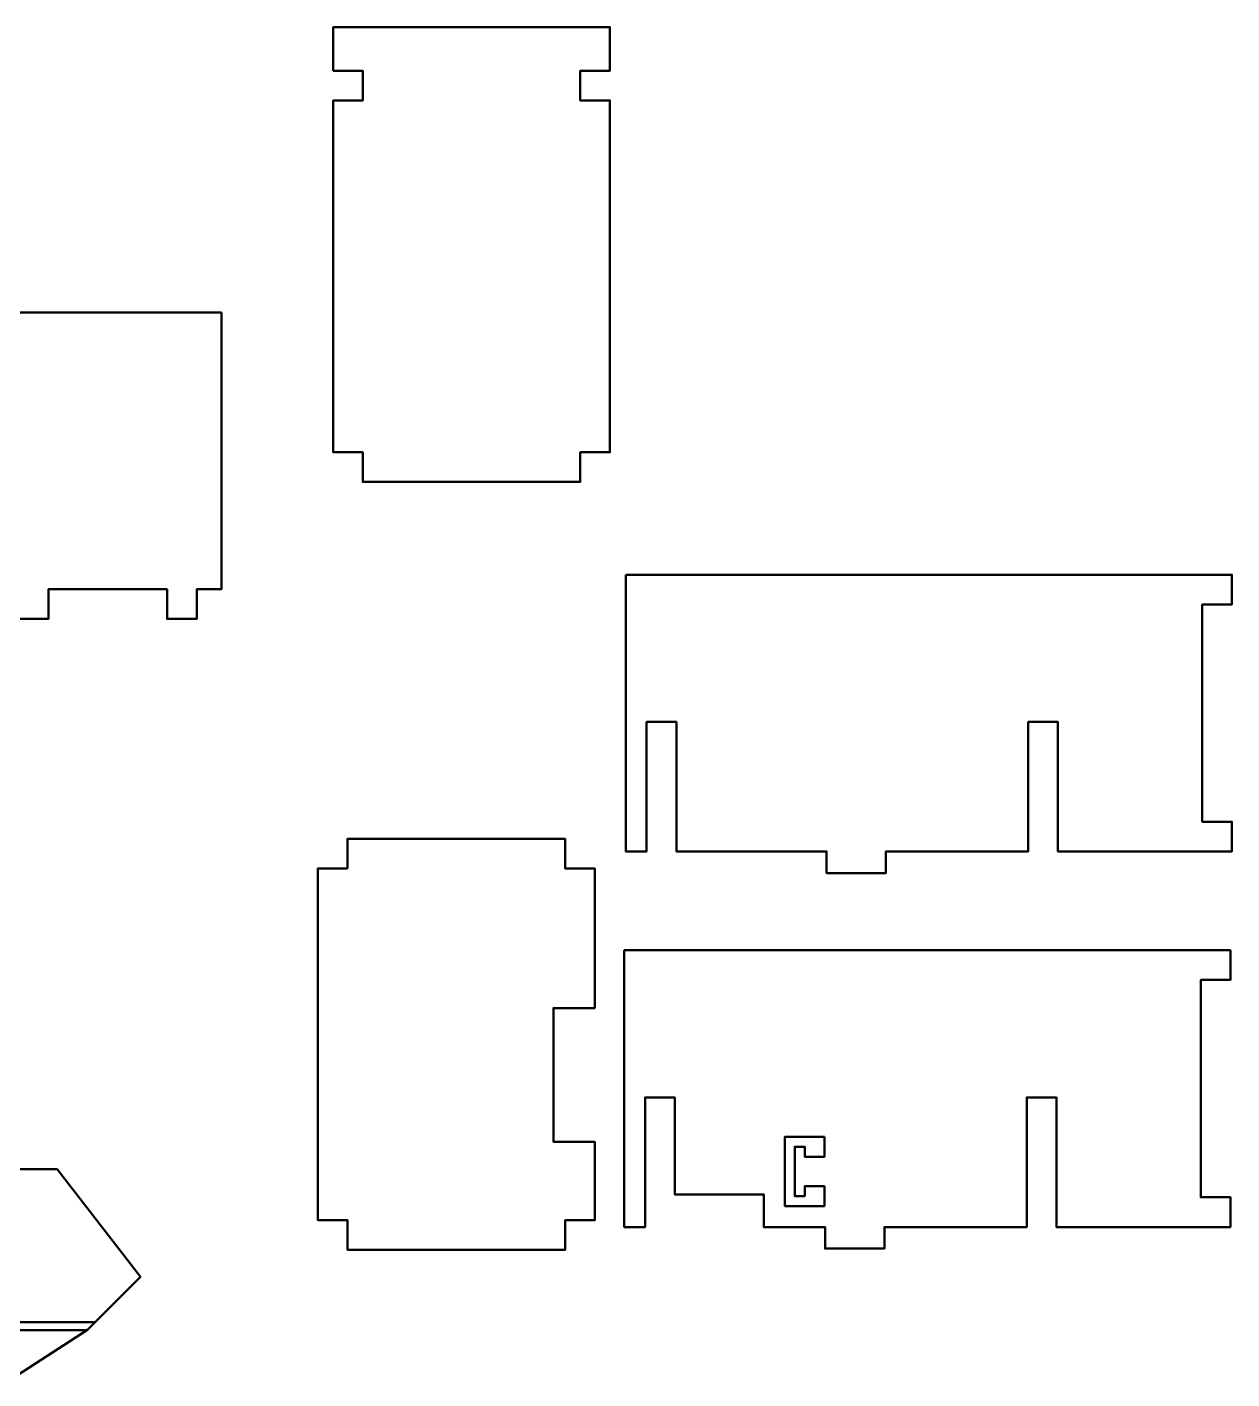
# Model space of a CAD drawing. Header units: inches. Extents: x 1117 to 1992, y -2324 to -585.
# Drawn here: x 1860.9 to 1982.8, y -1508.6 to -1371.8 of the extents above; entities that cross this region are included whole.
import ezdxf

# ---------------------------------------------------------------- set-up
doc = ezdxf.new("R2010")
doc.units = ezdxf.units.IN
doc.header["$MEASUREMENT"] = 0
doc.layers.add('Layer 1', color=7, linetype='Continuous')

# ---------------------------------------------------------------- blocks, each defined once
blk = doc.blocks.new('block 201')
at = {"layer": 'Layer 1', "color": 240, "lineweight": 50, "true_color": 0xec2227}
for points in [[(1867.78, -1502.84), (1592.46, -1502.84)], [(1867.01, -1503.63), (1593.48, -1503.63)]]:
    blk.add_lwpolyline(points, dxfattribs=at)
at = {"layer": 'Layer 1', "color": 18, "lineweight": 50, "true_color": 0x010101}
blk.add_open_spline([(1675.5, -1428.52), (1675.5, -1428.52), (1572.22, -1452.37), (1572.22, -1452.37), (1572.22, -1452.37), (1561.51, -1460.45), (1561.51, -1460.45), (1561.51, -1460.45), (1561.51, -1478.95), (1561.51, -1478.95), (1561.51, -1478.95), (1597.33, -1506.6), (1597.33, -1506.6), (1599.1, -1507.84), (1601.27, -1508.57), (1603.6, -1508.57), (1603.6, -1508.57), (1859.35, -1508.57), (1859.35, -1508.57), (1859.35, -1508.57), (1867.01, -1503.6), (1867.01, -1503.6), (1867.01, -1503.6), (1872.37, -1498.25), (1872.37, -1498.25), (1872.37, -1498.25), (1863.93, -1487.33), (1863.93, -1487.33), (1863.93, -1487.33), (1858.15, -1487.35), (1858.15, -1487.35), (1858.15, -1487.35), (1858.15, -1441.84), (1858.15, -1441.84), (1858.15, -1441.84), (1823.96, -1428.51), (1823.96, -1428.51), (1823.96, -1428.51), (1675.5, -1428.52), (1675.5, -1428.52), (1675.5, -1428.52), (1675.5, -1428.52), (1675.5, -1428.52)], degree=3, knots=[0, 0, 0, 0, 1, 1, 1, 2, 2, 2, 3, 3, 3, 4, 4, 4, 5, 5, 5, 6, 6, 6, 7, 7, 7, 8, 8, 8, 9, 9, 9, 10, 10, 10, 11, 11, 11, 12, 12, 12, 13, 13, 13, 14, 14, 14, 14], dxfattribs=at)

msp = doc.modelspace()

# ---------------------------------------------------------------- linework, layer by layer
at = {"layer": 'Layer 1', "color": 18, "lineweight": 50, "true_color": 0x010101}
for points in [[(1891.86, -1376.19), (1891.86, -1371.77), (1919.86, -1371.77), (1919.86, -1376.19), (1916.86, -1376.19), (1916.86, -1379.19), (1919.86, -1379.19), (1919.86, -1414.8), (1916.86, -1414.8), (1916.86, -1417.8), (1894.86, -1417.8), (1894.86, -1414.8), (1891.86, -1414.8), (1891.86, -1379.19), (1894.86, -1379.19), (1894.86, -1376.19), (1891.86, -1376.19)], [(1880.56, -1400.66), (1851.56, -1400.66), (1851.56, -1428.66), (1860.06, -1428.66), (1860.06, -1431.66), (1863.06, -1431.66), (1863.06, -1428.66), (1875.06, -1428.66), (1875.06, -1431.66), (1878.06, -1431.66), (1878.06, -1428.66), (1880.56, -1428.66), (1880.56, -1400.66)], [(1921.46, -1427.19), (1921.46, -1455.19), (1923.56, -1455.19), (1923.56, -1442.08), (1926.58, -1442.08), (1926.58, -1455.19), (1941.78, -1455.19), (1941.78, -1457.38), (1947.78, -1457.38), (1947.78, -1455.19), (1962.18, -1455.19), (1962.18, -1442.08), (1965.18, -1442.08), (1965.18, -1455.19), (1982.78, -1455.19), (1982.78, -1452.19), (1979.78, -1452.19), (1979.78, -1430.19), (1982.78, -1430.19), (1982.78, -1427.19), (1921.46, -1427.19)], [(1893.32, -1456.9), (1893.32, -1453.9), (1915.32, -1453.9), (1915.32, -1456.9), (1918.32, -1456.9), (1918.32, -1471.05), (1914.14, -1471.05), (1914.14, -1484.57), (1918.32, -1484.57), (1918.32, -1492.51), (1915.32, -1492.51), (1915.32, -1495.51), (1893.32, -1495.51), (1893.32, -1492.51), (1890.32, -1492.51), (1890.32, -1456.9), (1893.32, -1456.9)], [(1982.62, -1465.19), (1921.31, -1465.19), (1921.31, -1493.2), (1923.41, -1493.2), (1923.41, -1480.08), (1926.42, -1480.08), (1926.42, -1489.89), (1935.42, -1489.89), (1935.42, -1493.2), (1941.62, -1493.2), (1941.62, -1495.38), (1947.62, -1495.38), (1947.62, -1493.2), (1962.02, -1493.2), (1962.02, -1480.08), (1965.02, -1480.08), (1965.02, -1493.2), (1982.62, -1493.2), (1982.62, -1490.19), (1979.62, -1490.19), (1979.62, -1468.19), (1982.62, -1468.19), (1982.62, -1465.19)], [(1941.56, -1484.07), (1941.56, -1486.08), (1939.56, -1486.08), (1939.56, -1485.07), (1938.56, -1485.07), (1938.56, -1490.07), (1939.56, -1490.07), (1939.56, -1489.07), (1941.56, -1489.07), (1941.56, -1491.07), (1937.56, -1491.07), (1937.56, -1484.07), (1941.56, -1484.07), (1941.56, -1484.07)]]:
    msp.add_lwpolyline(points, dxfattribs=at)

# ---------------------------------------------------------------- block references
at = {"layer": 'Layer 1'}
msp.add_blockref('block 201', (0, 0), dxfattribs=at)

doc.saveas('drawing.dxf')
